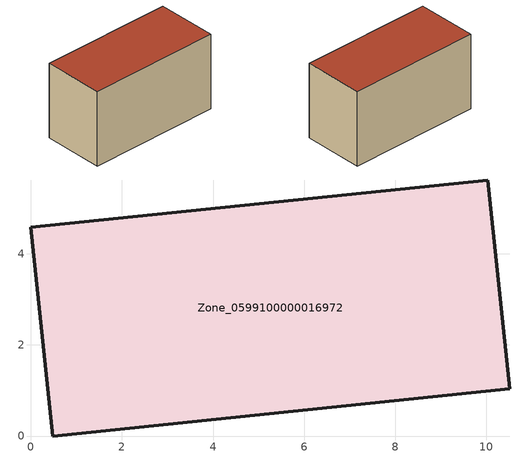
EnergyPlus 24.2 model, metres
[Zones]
Zone_0599100000016972
 floor ground (C_G): 0.49,0 0,4.58 10.03,5.62 10.51,1.04 z3.25
 wall outside (C_F): 0.49,0 10.51,1.04 10.03,5.62 0,4.58 0.49,0 z3.25:9.04
 roof outside (C_R): 0,4.58 0.49,0 10.51,1.04 10.03,5.62 z9.04
[BUILDING]
Pand.0599100000016972: North Axis=0; Terrain=City; Loads Convergence Tolerance Value=0.04; Temperature Convergence Tolerance Value=0.4; Solar Distribution=FullExterior; Maximum Number of Warmup Days=25; Minimum Number of Warmup Days=1
[Site:Location]
Rotterdam.The.Hague.AP_ZH_NLD Design_Conditions: Latitude=51.96; Longitude=4.45; Time Zone=1; Elevation=-4.5
[SITE:GROUNDTEMPERATURE:BUILDINGSURFACE]
18, 18, 18, 18, 18, 18, 18, 18, 18, 18, 18, 18
[MATERIAL] Thermal Absorptance=0.9; Solar Absorptance=0.7; Visible Absorptance=0.7
Name | Roughness | Thickness | Conductivity | Density | Specific Heat
G.TI.1946-1964 | MediumSmooth | 0.15 | 1 | 540 | 1210
F.TI.1946-1964 | Rough | 0.3 | 0.857143 | 1920 | 840
R.TI.1946-1964 | MediumRough | 0.2 | 0.277778 | 1500 | 1000
[CONSTRUCTION]
C_G: G.TI.1946-1964
C_F: F.TI.1946-1964
C_R: R.TI.1946-1964
[ZONE]
Zone_0599100000016972: Type=1; Multiplier=1; Ceiling Height=Autocalculate; Volume=Autocalculate; Floor Area=autocalculate; Part of Total Floor Area=Yes
[ZONEINFILTRATION:DESIGNFLOWRATE]
Infil_Zone_0599100000016972: Zone or ZoneList or Space or SpaceList=Zone_0599100000016972; Schedule=AlwaysOn; Design Flow Rate Calculation Method=Flow/Area; Flow Rate per Floor Area=0.003; Constant Term Coefficient=1; Temperature Term Coefficient=0; Velocity Term Coefficient=0; Velocity Squared Term Coefficient=0
[HVACTEMPLATE:ZONE:IDEALLOADSAIRSYSTEM]
Zone_0599100000016972: Maximum Heating Supply Air Temperature=50; Minimum Cooling Supply Air Temperature=13; Maximum Heating Supply Air Humidity Ratio=0.0156; Minimum Cooling Supply Air Humidity Ratio=0.0077; Heating Limit=NoLimit; Cooling Limit=NoLimit; Dehumidification Control Type=ConstantSensibleHeatRatio; Cooling Sensible Heat Ratio=0.7; Dehumidification Setpoint=60; Humidification Control Type=None; Humidification Setpoint=30; Outdoor Air Method=None; Outdoor Air Flow Rate per Person=0.00944; Outdoor Air Flow Rate per Zone Floor Area=0; Outdoor Air Flow Rate per Zone=0; Demand Controlled Ventilation Type=None; Outdoor Air Economizer Type=NoEconomizer; Heat Recovery Type=None; Sensible Heat Recovery Effectiveness=0.7; Latent Heat Recovery Effectiveness=0.65
[ZONECONTROL:THERMOSTAT]
ThermostatControl_Zone_0599100000016972: Zone or ZoneList=Zone_0599100000016972; Control Type Schedule=DualSetpointControlType; Control 1=Thermostat_Zone_0599100000016972; Temperature Difference Between Cutout And Setpoint=0
[THERMOSTATSETPOINT:DUALSETPOINT]
Thermostat_Zone_0599100000016972: Heating Setpoint Temperature Schedule=HeatingSetpoint_Zone_0599100000016972; Cooling Setpoint Temperature Schedule=CoolingSetpoint_Zone_0599100000016972
[SCHEDULE:COMPACT]
HeatingSetpoint_Zone_0599100000016972: Through: 12/31, For: AllDays, Until: 24:00, 21
CoolingSetpoint_Zone_0599100000016972: Through: 12/31, For: AllDays, Until: 24:00, 24
DualSetpointControlType: Through: 12/31, For: AllDays, Until: 24:00, 4
AlwaysOn: Through: 12/31, For: AllDays, Until: 24:00, 1
